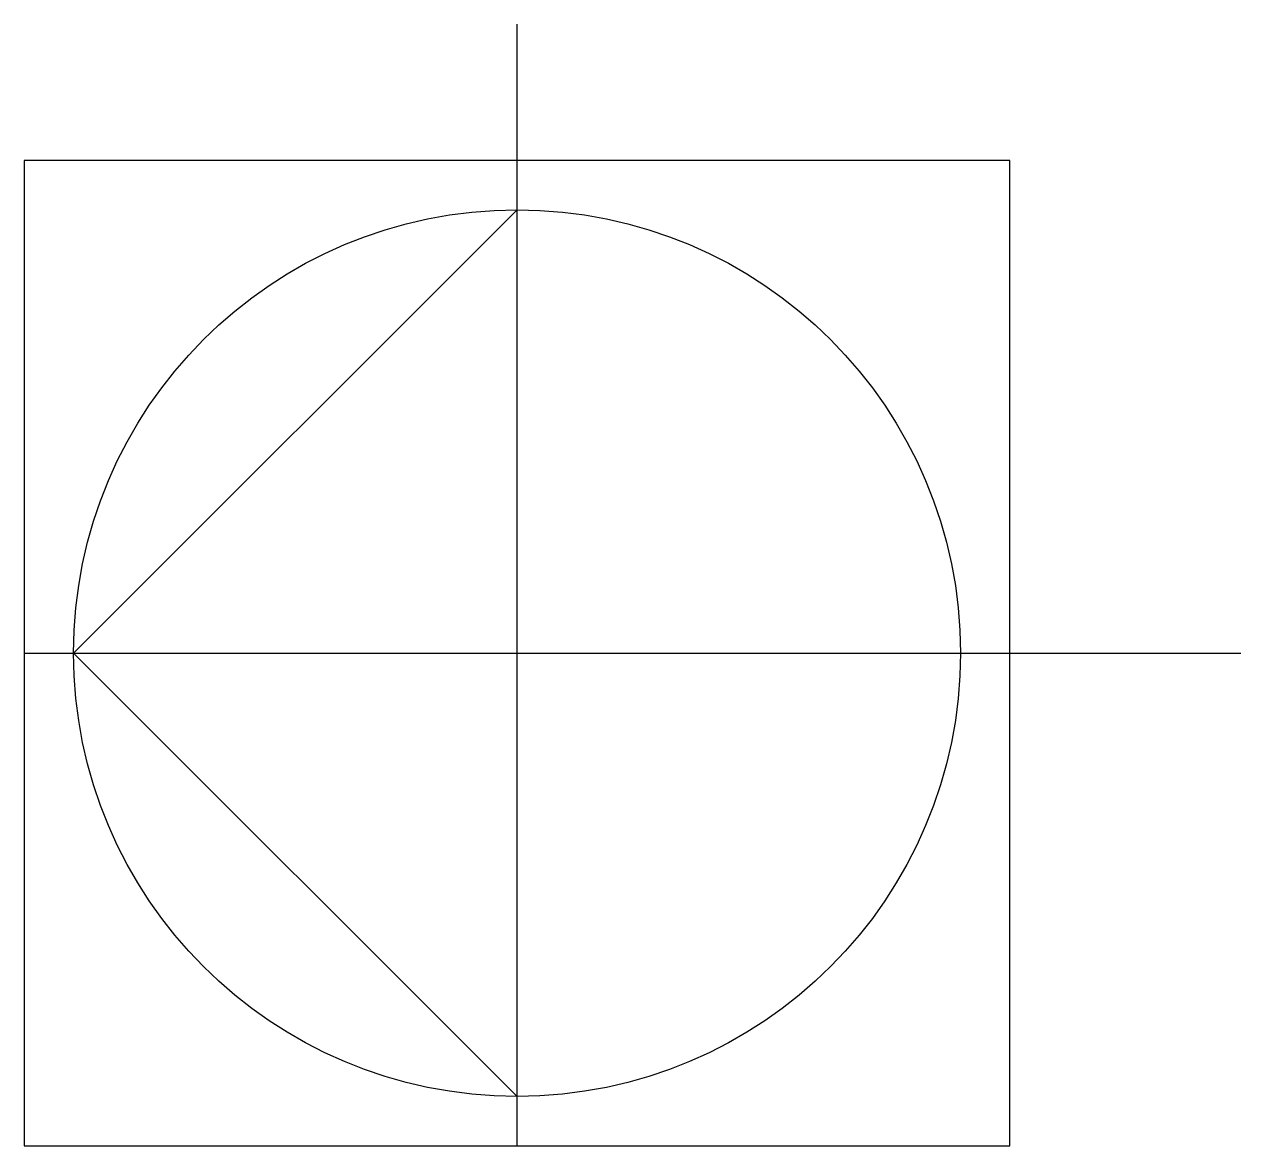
# Model space of a CAD drawing. Extents: x 0 to 1234, y 0 to 1138.
import ezdxf

# ---------------------------------------------------------------- set-up
doc = ezdxf.new("R2010")
doc.units = 0
doc.layers.get('0').update_dxf_attribs({"linetype": 'CONTINUOUS'})
doc.layers.add('MAIN', color=7, linetype='CONTINUOUS')

msp = doc.modelspace()

# ---------------------------------------------------------------- linework, layer by layer
for points in [[(500, 0), (500, 1138.3)], [(0, 500), (1234.4, 500)]]:
    msp.add_lwpolyline(points)
msp.add_circle((500, 500), 450)
at = {"layer": 'MAIN'}
msp.add_lwpolyline([(0, 0), (1000, 0), (1000, 1000), (0, 1000)], close=True, dxfattribs=at)
for points in [[(500, 50), (50, 500), (500, 950)], [(50, 500), (950, 500)]]:
    msp.add_lwpolyline(points, dxfattribs=at)

doc.saveas('drawing.dxf')
